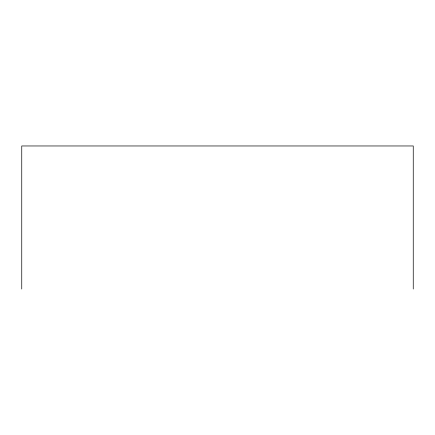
<?xml version="1.0" encoding="UTF-8"?>
<svg xmlns="http://www.w3.org/2000/svg" width="435" height="435" viewBox="0 0 435 435"><rect width="100%" height="100%" fill="white"/><g stroke="black" fill="none" stroke-linecap="round" stroke-linejoin="round"><path stroke-width="0.65" d="M413.25 289.036L413.25 145.964L21.75 145.964L21.75 289.036"/></g></svg>
